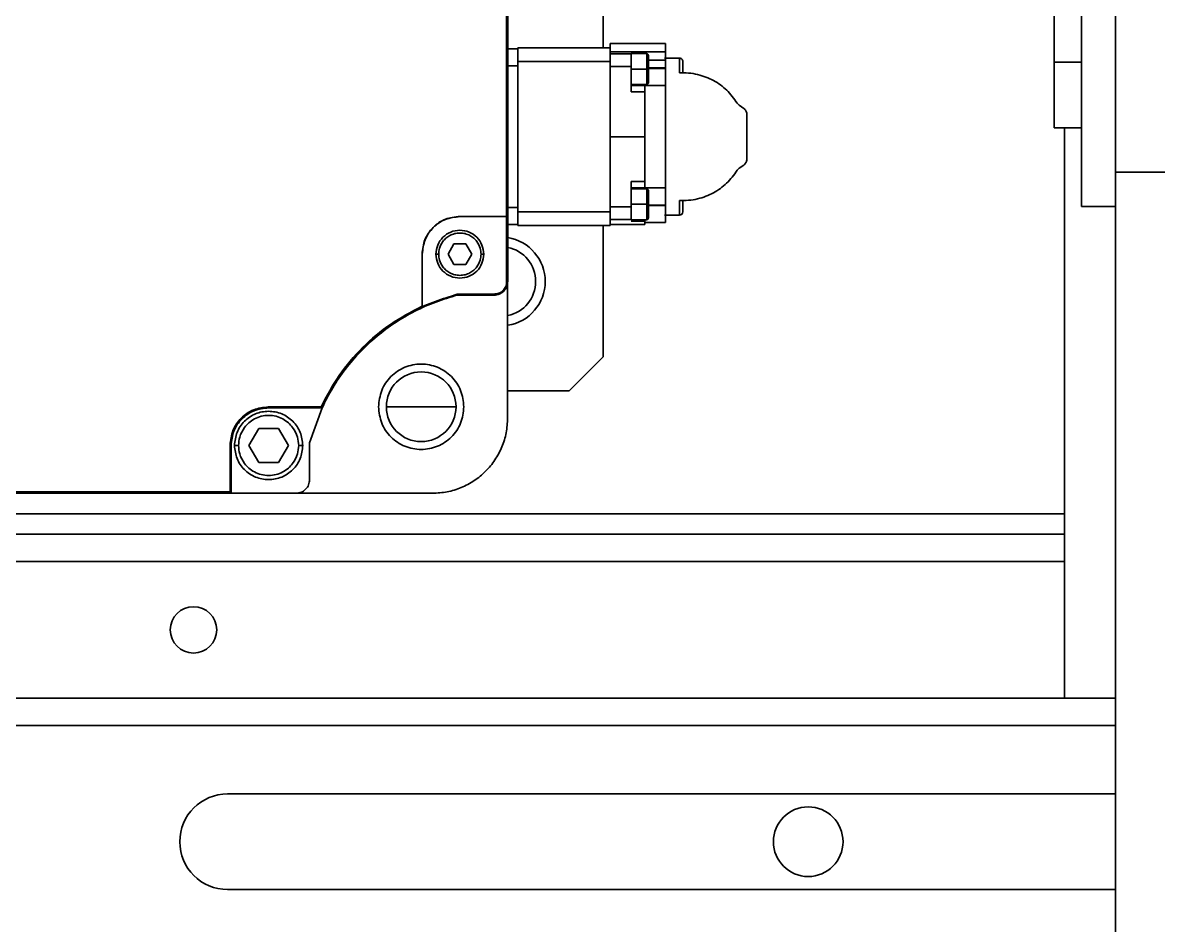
# Model space of a CAD drawing. Header units: millimetres. Extents: x -1052 to 3351, y 0 to 2015.
# Drawn here: x -352.095 to -349.635, y 1681.534 to 1683.489 of the extents above; entities that cross this region are included whole.
import ezdxf

# ---------------------------------------------------------------- set-up
doc = ezdxf.new("R2010")
doc.units = ezdxf.units.MM

msp = doc.modelspace()

# ---------------------------------------------------------------- linework, layer by layer
at = {"color": 7, "linetype": 'Continuous', "lineweight": 35}
for p, q in [((-351.0458, 1682.9283), (-351.0458, 1684.1116)), ((-351.0458, 1682.9283), (-351.0458, 1684.1116)), ((-351.0442, 1682.9282), (-351.0442, 1684.1117)), ((-351.0442, 1682.9282), (-351.0442, 1684.1117)), ((-351.0471, 1683.9705), (-351.0471, 1683.0693)), ((-351.0471, 1683.9705), (-351.0471, 1683.0693)), ((-349.8018, 1683.9489), (-349.8018, 1683.1085)), ((-349.8018, 1683.9489), (-349.8018, 1683.1085)), ((-349.7278, 1683.9489), (-349.7278, 1683.1085)), ((-349.7278, 1683.9489), (-349.7278, 1683.1085)), ((-349.861, 1683.6695), (-349.861, 1683.4035)), ((-349.861, 1683.6695), (-349.861, 1683.4035)), ((-350.8372, 1683.6042), (-350.8372, 1683.4341)), ((-350.8372, 1683.6042), (-350.8372, 1683.4341)), ((-351.0442, 1683.4319), (-351.0221, 1683.4319)), ((-351.0442, 1683.4319), (-351.0221, 1683.4319)), ((-351.0221, 1683.4341), (-351.0221, 1683.4045)), ((-351.0221, 1683.4341), (-350.8224, 1683.4341)), ((-351.0221, 1683.4341), (-351.0221, 1683.4045)), ((-351.0221, 1683.4341), (-350.8224, 1683.4341)), ((-350.8224, 1683.4437), (-350.7026, 1683.4437)), ((-350.8224, 1683.4437), (-350.8224, 1683.4341)), ((-350.8224, 1683.4437), (-350.7026, 1683.4437)), ((-350.8224, 1683.4437), (-350.8224, 1683.4341)), ((-350.8224, 1683.4341), (-350.8224, 1683.4045)), ((-350.8224, 1683.4341), (-350.8224, 1683.4045)), ((-350.7026, 1683.4437), (-350.7026, 1683.4253)), ((-350.7026, 1683.4437), (-350.7026, 1683.4253)), ((-350.8224, 1683.4045), (-351.0221, 1683.4045)), ((-351.0221, 1683.4045), (-351.0221, 1683.0791)), ((-350.8224, 1683.4045), (-351.0221, 1683.4045)), ((-351.0221, 1683.4045), (-351.0221, 1683.0791)), ((-350.8224, 1683.4253), (-350.747, 1683.4253)), ((-350.8224, 1683.4253), (-350.747, 1683.4253)), ((-350.8224, 1683.4212), (-350.7766, 1683.4212)), ((-350.8224, 1683.4212), (-350.7766, 1683.4212)), ((-350.8224, 1683.0791), (-350.8224, 1683.4045)), ((-350.8224, 1683.0791), (-350.8224, 1683.4045)), ((-350.7432, 1683.4216), (-350.7771, 1683.4216)), ((-350.7432, 1683.4216), (-350.7771, 1683.4216)), ((-350.7766, 1683.425), (-350.747, 1683.425)), ((-350.7766, 1683.425), (-350.747, 1683.425)), ((-350.7766, 1683.4212), (-350.7766, 1683.3937)), ((-350.7766, 1683.4212), (-350.7766, 1683.4212)), ((-350.7766, 1683.4212), (-350.7766, 1683.3937)), ((-350.7766, 1683.4212), (-350.7766, 1683.4212)), ((-350.747, 1683.425), (-350.747, 1683.4253)), ((-350.747, 1683.4253), (-350.7026, 1683.4253)), ((-350.747, 1683.425), (-350.747, 1683.4253)), ((-350.747, 1683.4253), (-350.7026, 1683.4253)), ((-350.747, 1683.425), (-350.747, 1683.4216)), ((-350.747, 1683.425), (-350.747, 1683.4216)), ((-350.7433, 1683.4216), (-350.7433, 1683.3883)), ((-350.7433, 1683.4216), (-350.7433, 1683.3883)), ((-350.7396, 1683.4179), (-350.7396, 1683.3587)), ((-350.7396, 1683.4179), (-350.7396, 1683.3587)), ((-350.7026, 1683.4073), (-350.7396, 1683.4073)), ((-350.7026, 1683.4073), (-350.7396, 1683.4073)), ((-350.6723, 1683.4119), (-350.7044, 1683.4119)), ((-350.6723, 1683.4119), (-350.7044, 1683.4119)), ((-350.7026, 1683.4253), (-350.7026, 1683.4073)), ((-350.7026, 1683.4253), (-350.7026, 1683.4073)), ((-350.7026, 1683.4073), (-350.7026, 1683.3907)), ((-350.7026, 1683.4073), (-350.7026, 1683.3907)), ((-350.6723, 1683.4119), (-350.6723, 1683.3799)), ((-350.6723, 1683.4119), (-350.6723, 1683.3799)), ((-350.6649, 1683.4045), (-350.6649, 1683.3801)), ((-350.6649, 1683.4045), (-350.6649, 1683.3801)), ((-351.0442, 1683.3949), (-351.0221, 1683.3949)), ((-351.0442, 1683.3949), (-351.0221, 1683.3949)), ((-350.7766, 1683.3937), (-350.8224, 1683.3937)), ((-350.7766, 1683.3937), (-350.8224, 1683.3937)), ((-350.7766, 1683.3932), (-350.7766, 1683.3937)), ((-350.7766, 1683.3932), (-350.7766, 1683.3937)), ((-350.7766, 1683.3883), (-350.7766, 1683.3932)), ((-350.7766, 1683.3883), (-350.7766, 1683.3932)), ((-350.7766, 1683.3883), (-350.7766, 1683.388)), ((-350.7766, 1683.3883), (-350.7433, 1683.3883)), ((-350.7766, 1683.3883), (-350.7766, 1683.388)), ((-350.7766, 1683.3883), (-350.7433, 1683.3883)), ((-350.7766, 1683.339), (-350.7766, 1683.388)), ((-350.7766, 1683.339), (-350.7766, 1683.388)), ((-350.7433, 1683.3883), (-350.7433, 1683.355)), ((-350.7433, 1683.3883), (-350.7433, 1683.355)), ((-350.7396, 1683.3907), (-350.7026, 1683.3907)), ((-350.7396, 1683.3907), (-350.7026, 1683.3907)), ((-350.7026, 1683.3898), (-350.7396, 1683.3898)), ((-350.7026, 1683.3898), (-350.7396, 1683.3898)), ((-350.7026, 1683.3907), (-350.7026, 1683.3898)), ((-350.7026, 1683.3907), (-350.7026, 1683.3898)), ((-350.7026, 1683.3898), (-350.7026, 1683.3528)), ((-350.7026, 1683.3898), (-350.7026, 1683.3528)), ((-349.861, 1683.2611), (-349.861, 1683.4035)), ((-349.861, 1683.4035), (-349.8018, 1683.4035)), ((-349.861, 1683.2611), (-349.861, 1683.4035)), ((-349.861, 1683.4035), (-349.8018, 1683.4035)), ((-350.7771, 1683.355), (-350.7432, 1683.355)), ((-350.7771, 1683.355), (-350.7432, 1683.355)), ((-350.747, 1683.3528), (-350.7766, 1683.3528)), ((-350.747, 1683.3528), (-350.7766, 1683.3528)), ((-350.747, 1683.339), (-350.7766, 1683.339)), ((-350.747, 1683.339), (-350.7766, 1683.339)), ((-350.7026, 1683.3528), (-350.747, 1683.3528)), ((-350.747, 1683.3528), (-350.747, 1683.339)), ((-350.7026, 1683.3528), (-350.747, 1683.3528)), ((-350.747, 1683.3528), (-350.747, 1683.339)), ((-350.747, 1683.2418), (-350.747, 1683.339)), ((-350.747, 1683.2418), (-350.747, 1683.339)), ((-350.7026, 1683.3528), (-350.7026, 1683.1309)), ((-350.7026, 1683.3528), (-350.7026, 1683.1309)), ((-350.5432, 1683.3103), (-350.5329, 1683.3032)), ((-350.5432, 1683.3103), (-350.5329, 1683.3032)), ((-350.5266, 1683.291), (-350.5266, 1683.1926)), ((-350.5266, 1683.291), (-350.5266, 1683.1926)), ((-349.861, 1683.2611), (-349.8018, 1683.2611)), ((-349.861, 1683.2611), (-349.8018, 1683.2611)), ((-349.8388, 1682.026), (-349.8388, 1683.2611)), ((-349.8388, 1682.026), (-349.8388, 1683.2611)), ((-350.8224, 1683.2418), (-350.747, 1683.2418)), ((-350.8224, 1683.2418), (-350.747, 1683.2418)), ((-350.747, 1683.1446), (-350.747, 1683.2418)), ((-350.747, 1683.1446), (-350.747, 1683.2418)), ((-350.5329, 1683.1805), (-350.5432, 1683.1734)), ((-350.5329, 1683.1805), (-350.5432, 1683.1734)), ((-349.7278, 1683.1649), (-349.0474, 1683.1649)), ((-349.7278, 1683.1649), (-349.0474, 1683.1649)), ((-350.7766, 1683.1446), (-350.747, 1683.1446)), ((-350.7766, 1683.1446), (-350.7766, 1683.0956)), ((-350.7766, 1683.1446), (-350.747, 1683.1446)), ((-350.7766, 1683.1446), (-350.7766, 1683.0956)), ((-350.747, 1683.1446), (-350.747, 1683.1309)), ((-350.747, 1683.1446), (-350.747, 1683.1309)), ((-350.7432, 1683.1287), (-350.7767, 1683.1287)), ((-350.7432, 1683.1287), (-350.7767, 1683.1287)), ((-350.7766, 1683.1309), (-350.747, 1683.1309)), ((-350.7766, 1683.1309), (-350.747, 1683.1309)), ((-350.747, 1683.1309), (-350.7026, 1683.1309)), ((-350.747, 1683.1309), (-350.7026, 1683.1309)), ((-350.7433, 1683.1287), (-350.7433, 1683.0954)), ((-350.7433, 1683.1287), (-350.7433, 1683.0954)), ((-350.7396, 1683.125), (-350.7396, 1683.0954)), ((-350.7396, 1683.125), (-350.7396, 1683.0954)), ((-350.7026, 1683.1309), (-350.7026, 1683.0939)), ((-350.7026, 1683.1309), (-350.7026, 1683.0939)), ((-351.0221, 1683.0887), (-351.0442, 1683.0887)), ((-351.0221, 1683.0887), (-351.0442, 1683.0887)), ((-350.8224, 1683.0899), (-350.7766, 1683.0899)), ((-350.8224, 1683.0899), (-350.7766, 1683.0899)), ((-350.7766, 1683.0954), (-350.7766, 1683.0956)), ((-350.7766, 1683.0954), (-350.7766, 1683.0956)), ((-350.7433, 1683.0954), (-350.7766, 1683.0954)), ((-350.7766, 1683.0954), (-350.7766, 1683.0905)), ((-350.7433, 1683.0954), (-350.7766, 1683.0954)), ((-350.7766, 1683.0954), (-350.7766, 1683.0905)), ((-350.7766, 1683.0899), (-350.7766, 1683.0905)), ((-350.7766, 1683.0899), (-350.7766, 1683.0905)), ((-350.7766, 1683.0899), (-350.7766, 1683.0625)), ((-350.7766, 1683.0899), (-350.7766, 1683.0625)), ((-350.7433, 1683.0954), (-350.7433, 1683.0621)), ((-350.7433, 1683.0954), (-350.7433, 1683.0621)), ((-350.7396, 1683.0954), (-350.7396, 1683.0658)), ((-350.7396, 1683.0954), (-350.7396, 1683.0658)), ((-350.7396, 1683.0939), (-350.7026, 1683.0939)), ((-350.7396, 1683.0939), (-350.7026, 1683.0939)), ((-350.7026, 1683.093), (-350.7396, 1683.093)), ((-350.7026, 1683.093), (-350.7396, 1683.093)), ((-350.7026, 1683.0939), (-350.7026, 1683.093)), ((-350.7026, 1683.0939), (-350.7026, 1683.093)), ((-350.7026, 1683.093), (-350.7026, 1683.0562)), ((-350.7026, 1683.093), (-350.7026, 1683.0562)), ((-350.6723, 1683.1037), (-350.6723, 1683.0717)), ((-350.6723, 1683.1037), (-350.6723, 1683.0717)), ((-350.6649, 1683.1035), (-350.6649, 1683.0791)), ((-350.6649, 1683.1035), (-350.6649, 1683.0791)), ((-349.8018, 1683.1085), (-349.8018, 1683.091)), ((-349.8018, 1683.1085), (-349.8018, 1683.091)), ((-349.8018, 1683.091), (-349.7278, 1683.091)), ((-349.8018, 1683.091), (-349.7278, 1683.091)), ((-349.7278, 1683.1085), (-349.7278, 1683.091)), ((-349.7278, 1683.1085), (-349.7278, 1683.091)), ((-349.7278, 1683.091), (-349.7278, 1679.5557)), ((-349.7278, 1683.091), (-349.7278, 1679.5557)), ((-351.1478, 1683.0693), (-351.0471, 1683.0693)), ((-351.1478, 1683.0693), (-351.1478, 1683.0688)), ((-351.1478, 1683.0693), (-351.0471, 1683.0693)), ((-351.1478, 1683.0693), (-351.1478, 1683.0688)), ((-351.0465, 1683.0688), (-351.1478, 1683.0688)), ((-351.0465, 1683.0688), (-351.1478, 1683.0688)), ((-351.0471, 1683.0693), (-351.0465, 1683.0688)), ((-351.0471, 1683.0693), (-351.0465, 1683.0688)), ((-351.0465, 1682.9283), (-351.0465, 1683.0688)), ((-351.0465, 1682.9283), (-351.0465, 1683.0688)), ((-351.0221, 1683.0791), (-350.8224, 1683.0791)), ((-351.0221, 1683.0791), (-351.0221, 1683.0495)), ((-351.0221, 1683.0791), (-350.8224, 1683.0791)), ((-351.0221, 1683.0791), (-351.0221, 1683.0495)), ((-350.8224, 1683.0791), (-350.8224, 1683.0495)), ((-350.8224, 1683.0791), (-350.8224, 1683.0495)), ((-350.8224, 1683.0625), (-350.7766, 1683.0625)), ((-350.8224, 1683.0625), (-350.7766, 1683.0625)), ((-350.7771, 1683.0621), (-350.7432, 1683.0621)), ((-350.7771, 1683.0621), (-350.7432, 1683.0621)), ((-350.7766, 1683.0625), (-350.7766, 1683.0625)), ((-350.7766, 1683.0625), (-350.7766, 1683.0625)), ((-350.747, 1683.0633), (-350.747, 1683.0586)), ((-350.747, 1683.0633), (-350.747, 1683.0586)), ((-350.7044, 1683.0717), (-350.6723, 1683.0717)), ((-350.7044, 1683.0717), (-350.6723, 1683.0717)), ((-351.0442, 1683.0518), (-351.0221, 1683.0518)), ((-351.0442, 1683.0518), (-351.0221, 1683.0518)), ((-350.8224, 1683.0495), (-351.0221, 1683.0495)), ((-350.8224, 1683.0495), (-351.0221, 1683.0495)), ((-350.8372, 1683.0495), (-350.8372, 1682.7655)), ((-350.8372, 1683.0495), (-350.8372, 1682.7655)), ((-350.8224, 1683.0518), (-350.747, 1683.0518)), ((-350.8224, 1683.0518), (-350.747, 1683.0518)), ((-350.747, 1683.0586), (-350.7766, 1683.0586)), ((-350.747, 1683.0586), (-350.7766, 1683.0586)), ((-350.7471, 1683.0562), (-350.7025, 1683.0562)), ((-350.7471, 1683.0562), (-350.7025, 1683.0562)), ((-350.747, 1683.0518), (-350.747, 1683.0586)), ((-350.747, 1683.0518), (-350.747, 1683.0586)), ((-351.2298, 1682.8745), (-351.2298, 1682.9874)), ((-351.2292, 1682.9874), (-351.2298, 1682.9874)), ((-351.2298, 1682.8745), (-351.2298, 1682.9874)), ((-351.2292, 1682.9874), (-351.2298, 1682.9874)), ((-351.2292, 1682.9874), (-351.2292, 1682.8741)), ((-351.2292, 1682.9874), (-351.2292, 1682.8741)), ((-351.1735, 1682.9874), (-351.1607, 1683.0096)), ((-351.1735, 1682.9874), (-351.1607, 1683.0096)), ((-351.1607, 1682.9652), (-351.1735, 1682.9874)), ((-351.1607, 1682.9652), (-351.1735, 1682.9874)), ((-351.1607, 1683.0096), (-351.135, 1683.0096)), ((-351.1607, 1683.0096), (-351.135, 1683.0096)), ((-351.135, 1683.0096), (-351.1222, 1682.9874)), ((-351.135, 1683.0096), (-351.1222, 1682.9874)), ((-351.1222, 1682.9874), (-351.135, 1682.9652)), ((-351.1222, 1682.9874), (-351.135, 1682.9652)), ((-351.135, 1682.9652), (-351.1607, 1682.9652)), ((-351.135, 1682.9652), (-351.1607, 1682.9652)), ((-351.0465, 1682.9283), (-351.0458, 1682.9283)), ((-351.0465, 1682.9283), (-351.0458, 1682.9283)), ((-351.0444, 1682.9283), (-351.0444, 1682.6325)), ((-351.0444, 1682.9283), (-351.0444, 1682.6325)), ((-351.2292, 1682.8741), (-351.1536, 1682.9009)), ((-351.2292, 1682.8741), (-351.1536, 1682.9009)), ((-351.1536, 1682.9009), (-351.1535, 1682.9002)), ((-351.1536, 1682.9009), (-351.0739, 1682.9009)), ((-351.1536, 1682.9009), (-351.1535, 1682.9002)), ((-351.1536, 1682.9009), (-351.0739, 1682.9009)), ((-351.1535, 1682.9002), (-351.1535, 1682.9001)), ((-351.1535, 1682.9002), (-351.1535, 1682.9001)), ((-351.1535, 1682.9001), (-351.0739, 1682.9001)), ((-351.1535, 1682.9001), (-351.0739, 1682.9001)), ((-351.1532, 1682.8986), (-351.0738, 1682.8986)), ((-351.1532, 1682.8986), (-351.0738, 1682.8986)), ((-351.0739, 1682.9009), (-351.0739, 1682.9001)), ((-351.0739, 1682.9009), (-351.0739, 1682.9001)), ((-351.2298, 1682.8745), (-351.2292, 1682.8741)), ((-351.2298, 1682.8745), (-351.2292, 1682.8741)), ((-350.9112, 1682.6916), (-350.8372, 1682.7655)), ((-350.9112, 1682.6916), (-350.8372, 1682.7655)), ((-350.9112, 1682.6916), (-351.0443, 1682.6916)), ((-350.9112, 1682.6916), (-351.0443, 1682.6916)), ((-351.5628, 1682.6566), (-351.4484, 1682.6566)), ((-351.5628, 1682.6566), (-351.5628, 1682.6553)), ((-351.5628, 1682.6566), (-351.4484, 1682.6566)), ((-351.5628, 1682.6566), (-351.5628, 1682.6553)), ((-351.4476, 1682.6553), (-351.5628, 1682.6553)), ((-351.4476, 1682.6553), (-351.5628, 1682.6553)), ((-351.562, 1682.6546), (-351.4462, 1682.6546)), ((-351.562, 1682.6546), (-351.4462, 1682.6546)), ((-351.4732, 1682.5786), (-351.4462, 1682.6546)), ((-351.4732, 1682.5786), (-351.4462, 1682.6546)), ((-351.4476, 1682.6553), (-351.4484, 1682.6566)), ((-351.4476, 1682.6553), (-351.4484, 1682.6566)), ((-351.2316, 1682.657), (-351.3071, 1682.657)), ((-351.2316, 1682.657), (-351.3071, 1682.657)), ((-351.2316, 1682.657), (-351.1562, 1682.657)), ((-351.2316, 1682.657), (-351.1562, 1682.657)), ((-351.5834, 1682.6102), (-351.6047, 1682.5732)), ((-351.5834, 1682.6102), (-351.6047, 1682.5732)), ((-351.5407, 1682.6102), (-351.5834, 1682.6102)), ((-351.5407, 1682.6102), (-351.5834, 1682.6102)), ((-351.5193, 1682.5732), (-351.5407, 1682.6102)), ((-351.5193, 1682.5732), (-351.5407, 1682.6102)), ((-351.6454, 1682.4725), (-351.6454, 1682.574)), ((-351.6441, 1682.574), (-351.6454, 1682.574)), ((-351.6454, 1682.4725), (-351.6454, 1682.574)), ((-351.6441, 1682.574), (-351.6454, 1682.574)), ((-351.6441, 1682.574), (-351.6441, 1682.4712)), ((-351.6441, 1682.574), (-351.6441, 1682.4712)), ((-351.6434, 1682.4696), (-351.6434, 1682.5732)), ((-351.6434, 1682.4696), (-351.6434, 1682.5732)), ((-351.5834, 1682.5363), (-351.6047, 1682.5732)), ((-351.5834, 1682.5363), (-351.6047, 1682.5732)), ((-351.5407, 1682.5363), (-351.5193, 1682.5732)), ((-351.5407, 1682.5363), (-351.5193, 1682.5732)), ((-351.4732, 1682.4992), (-351.4732, 1682.5786)), ((-351.4732, 1682.4992), (-351.4732, 1682.5786)), ((-351.5834, 1682.5363), (-351.5407, 1682.5363)), ((-351.5834, 1682.5363), (-351.5407, 1682.5363)), ((-351.6441, 1682.4712), (-352.5449, 1682.4712)), ((-351.6441, 1682.4712), (-352.5449, 1682.4712)), ((-352.5436, 1682.4725), (-351.6454, 1682.4725)), ((-352.5436, 1682.4725), (-351.6454, 1682.4725)), ((-351.6454, 1682.4725), (-351.6441, 1682.4712)), ((-351.6454, 1682.4725), (-351.6441, 1682.4712)), ((-351.2071, 1682.4698), (-351.5029, 1682.4698)), ((-351.2071, 1682.4698), (-351.5029, 1682.4698)), ((-352.5457, 1682.4696), (-351.6434, 1682.4696)), ((-352.5457, 1682.4696), (-351.6434, 1682.4696)), ((-351.5028, 1682.4696), (-351.6434, 1682.4696)), ((-351.5028, 1682.4696), (-351.6434, 1682.4696)), ((-354.3503, 1682.4253), (-349.8388, 1682.4253)), ((-354.3503, 1682.4253), (-349.8388, 1682.4253)), ((-354.3503, 1682.381), (-349.8388, 1682.381)), ((-354.3503, 1682.381), (-349.8388, 1682.381)), ((-354.3503, 1682.3218), (-349.8388, 1682.3218)), ((-354.3503, 1682.3218), (-349.8388, 1682.3218)), ((-349.8388, 1682.026), (-349.8388, 1682.3218)), ((-349.8388, 1682.026), (-349.8388, 1682.3218)), ((-354.3503, 1682.026), (-349.8388, 1682.026)), ((-354.3503, 1682.026), (-349.8388, 1682.026)), ((-349.7278, 1682.026), (-349.8388, 1682.026)), ((-349.7278, 1682.026), (-349.8388, 1682.026)), ((-349.7278, 1681.9668), (-354.4612, 1681.9668)), ((-349.7278, 1681.9668), (-354.4612, 1681.9668)), ((-349.7278, 1681.8189), (-351.6508, 1681.8189)), ((-349.7278, 1681.8189), (-351.6508, 1681.8189)), ((-351.6508, 1681.6118), (-349.7278, 1681.6118)), ((-351.6508, 1681.6118), (-349.7278, 1681.6118))]:
    msp.add_line(p, q, dxfattribs=at)
for centre, radius in [((-351.7247, 1682.1739), 0.0503), ((-351.7247, 1682.1739), 0.0503), ((-350.3935, 1681.7153), 0.0754), ((-350.3935, 1681.7153), 0.0754)]:
    msp.add_circle(centre, radius, dxfattribs=at)
for centre, radius, start, end in [((-350.7433, 1683.125), 0.0037, 0, 90.0169), ((-350.7433, 1683.125), 0.0037, 0, 90.0169), ((-350.7433, 1683.0658), 0.0037, 270.0169, 0), ((-350.7433, 1683.0658), 0.0037, 270.0169, 0), ((-350.6723, 1683.0791), 0.0074, 270.0176, 0), ((-350.6723, 1683.0791), 0.0074, 270.0176, 0), ((-351.0591, 1682.9283), 0.0961, 0, 80.8984), ((-351.0591, 1682.9283), 0.0961, 0, 80.8984), ((-351.0591, 1682.9283), 0.0754, 281.5408, 78.47), ((-351.0591, 1682.9283), 0.0754, 281.5408, 78.47), ((-351.0591, 1682.9283), 0.0961, 279.0397, 0), ((-351.0591, 1682.9283), 0.0961, 279.0397, 0), ((-351.2316, 1682.657), 0.0754, 0, 180), ((-351.2316, 1682.657), 0.0754, 0, 180), ((-351.2316, 1682.657), 0.0754, 180, 0), ((-351.2316, 1682.657), 0.0754, 180, 0), ((-351.6508, 1681.7153), 0.1035, 90, 270), ((-351.6508, 1681.7153), 0.1035, 90, 270)]:
    msp.add_arc(centre, radius, start, end, dxfattribs=at)
for points, knots in [([(-350.7396, 1683.4179), (-350.7396, 1683.4183), (-350.7397, 1683.419), (-350.7402, 1683.4199), (-350.7407, 1683.4205), (-350.7412, 1683.421), (-350.7421, 1683.4214), (-350.7428, 1683.4215), (-350.7433, 1683.4216)], [0, 0, 0, 0, 0.0938468, 0.1443706, 0.1959405, 0.2475525, 0.2980492, 0.3918961, 0.3918961, 0.3918961, 0.3918961]), ([(-350.7396, 1683.4179), (-350.7396, 1683.4183), (-350.7397, 1683.419), (-350.7402, 1683.4199), (-350.7407, 1683.4205), (-350.7412, 1683.421), (-350.7421, 1683.4214), (-350.7428, 1683.4215), (-350.7433, 1683.4216)], [0, 0, 0, 0, 0.0938468, 0.1443706, 0.1959405, 0.2475525, 0.2980492, 0.3918961, 0.3918961, 0.3918961, 0.3918961]), ([(-350.6723, 1683.4119), (-350.6714, 1683.4118), (-350.6699, 1683.4117), (-350.6682, 1683.4108), (-350.667, 1683.4098), (-350.6661, 1683.4086), (-350.6651, 1683.4069), (-350.665, 1683.4055), (-350.6649, 1683.4045)], [0, 0, 0, 0, 0.1876934, 0.2887269, 0.3918855, 0.4950861, 0.5961059, 0.7837846, 0.7837846, 0.7837846, 0.7837846]), ([(-350.6723, 1683.4119), (-350.6714, 1683.4118), (-350.6699, 1683.4117), (-350.6682, 1683.4108), (-350.667, 1683.4098), (-350.6661, 1683.4086), (-350.6651, 1683.4069), (-350.665, 1683.4055), (-350.6649, 1683.4045)], [0, 0, 0, 0, 0.1876934, 0.2887269, 0.3918855, 0.4950861, 0.5961059, 0.7837846, 0.7837846, 0.7837846, 0.7837846]), ([(-350.5473, 1683.3147), (-350.5545, 1683.3244), (-350.5688, 1683.344), (-350.5979, 1683.3644), (-350.6265, 1683.3757), (-350.6523, 1683.3802), (-350.6657, 1683.38), (-350.6723, 1683.3799)], [0, 0, 0, 0, 2.489266, 4.985711, 7.478731, 8.764232, 9.993565, 9.993565, 9.993565, 9.993565]), ([(-350.5473, 1683.3147), (-350.5545, 1683.3244), (-350.5688, 1683.344), (-350.5979, 1683.3644), (-350.6265, 1683.3757), (-350.6523, 1683.3802), (-350.6657, 1683.38), (-350.6723, 1683.3799)], [0, 0, 0, 0, 2.489266, 4.985711, 7.478731, 8.764232, 9.993565, 9.993565, 9.993565, 9.993565]), ([(-350.7433, 1683.355), (-350.7428, 1683.355), (-350.7421, 1683.3551), (-350.7412, 1683.3556), (-350.7407, 1683.3561), (-350.7402, 1683.3567), (-350.7397, 1683.3575), (-350.7396, 1683.3582), (-350.7396, 1683.3587)], [0, 0, 0, 0, 0.093847, 0.1443506, 0.1959532, 0.2475348, 0.2980586, 0.3919056, 0.3919056, 0.3919056, 0.3919056]), ([(-350.7433, 1683.355), (-350.7428, 1683.355), (-350.7421, 1683.3551), (-350.7412, 1683.3556), (-350.7407, 1683.3561), (-350.7402, 1683.3567), (-350.7397, 1683.3575), (-350.7396, 1683.3582), (-350.7396, 1683.3587)], [0, 0, 0, 0, 0.093847, 0.1443506, 0.1959532, 0.2475348, 0.2980586, 0.3919056, 0.3919056, 0.3919056, 0.3919056]), ([(-350.5432, 1683.3103), (-350.544, 1683.3109), (-350.5456, 1683.3122), (-350.5467, 1683.3138), (-350.5473, 1683.3147)], [0, 0, 0, 0, 0.2025107, 0.4090556, 0.4090556, 0.4090556, 0.4090556]), ([(-350.5432, 1683.3103), (-350.544, 1683.3109), (-350.5456, 1683.3122), (-350.5467, 1683.3138), (-350.5473, 1683.3147)], [0, 0, 0, 0, 0.2025107, 0.4090556, 0.4090556, 0.4090556, 0.4090556]), ([(-350.5329, 1683.3032), (-350.5321, 1683.3025), (-350.5302, 1683.301), (-350.5282, 1683.298), (-350.5268, 1683.2946), (-350.5267, 1683.2922), (-350.5266, 1683.291)], [0, 0, 0, 0, 0.2189424, 0.4810991, 0.7214362, 0.9630502, 0.9630502, 0.9630502, 0.9630502]), ([(-350.5329, 1683.3032), (-350.5321, 1683.3025), (-350.5302, 1683.301), (-350.5282, 1683.298), (-350.5268, 1683.2946), (-350.5267, 1683.2922), (-350.5266, 1683.291)], [0, 0, 0, 0, 0.2189424, 0.4810991, 0.7214362, 0.9630502, 0.9630502, 0.9630502, 0.9630502]), ([(-350.5266, 1683.1926), (-350.5267, 1683.1914), (-350.5268, 1683.1895), (-350.5276, 1683.1873), (-350.5286, 1683.185), (-350.5302, 1683.1827), (-350.5321, 1683.1812), (-350.5329, 1683.1805)], [0, 0, 0, 0, 0.24016, 0.3940701, 0.4814561, 0.7459681, 0.9631383, 0.9631383, 0.9631383, 0.9631383]), ([(-350.5266, 1683.1926), (-350.5267, 1683.1914), (-350.5268, 1683.1895), (-350.5276, 1683.1873), (-350.5286, 1683.185), (-350.5302, 1683.1827), (-350.5321, 1683.1812), (-350.5329, 1683.1805)], [0, 0, 0, 0, 0.24016, 0.3940701, 0.4814561, 0.7459681, 0.9631383, 0.9631383, 0.9631383, 0.9631383]), ([(-350.6723, 1683.1037), (-350.6658, 1683.1037), (-350.6524, 1683.1035), (-350.6266, 1683.1079), (-350.598, 1683.1192), (-350.5689, 1683.1396), (-350.5545, 1683.1592), (-350.5473, 1683.169)], [0, 0, 0, 0, 1.225128, 2.505814, 5.001725, 7.491076, 9.993513, 9.993513, 9.993513, 9.993513]), ([(-350.6723, 1683.1037), (-350.6658, 1683.1037), (-350.6524, 1683.1035), (-350.6266, 1683.1079), (-350.598, 1683.1192), (-350.5689, 1683.1396), (-350.5545, 1683.1592), (-350.5473, 1683.169)], [0, 0, 0, 0, 1.225128, 2.505814, 5.001725, 7.491076, 9.993513, 9.993513, 9.993513, 9.993513]), ([(-350.5473, 1683.169), (-350.5467, 1683.1698), (-350.5456, 1683.1715), (-350.544, 1683.1728), (-350.5432, 1683.1734)], [0, 0, 0, 0, 0.2065337, 0.4090436, 0.4090436, 0.4090436, 0.4090436]), ([(-350.5473, 1683.169), (-350.5467, 1683.1698), (-350.5456, 1683.1715), (-350.544, 1683.1728), (-350.5432, 1683.1734)], [0, 0, 0, 0, 0.2065337, 0.4090436, 0.4090436, 0.4090436, 0.4090436]), ([(-350.7396, 1683.0954), (-350.7396, 1683.0954), (-350.7397, 1683.0954), (-350.7402, 1683.0954), (-350.7407, 1683.0954), (-350.7412, 1683.0954), (-350.7421, 1683.0954), (-350.7428, 1683.0954), (-350.7433, 1683.0954)], [0, 0, 0, 0, 0.0598633, 0.0921169, 0.1249977, 0.1579441, 0.1901376, 0.2500117, 0.2500117, 0.2500117, 0.2500117]), ([(-350.7396, 1683.0954), (-350.7396, 1683.0954), (-350.7397, 1683.0954), (-350.7402, 1683.0954), (-350.7407, 1683.0954), (-350.7412, 1683.0954), (-350.7421, 1683.0954), (-350.7428, 1683.0954), (-350.7433, 1683.0954)], [0, 0, 0, 0, 0.0598633, 0.0921169, 0.1249977, 0.1579441, 0.1901376, 0.2500117, 0.2500117, 0.2500117, 0.2500117]), ([(-351.2298, 1682.9874), (-351.2285, 1682.9982), (-351.2261, 1683.0196), (-351.2071, 1683.0467), (-351.18, 1683.0656), (-351.1586, 1683.0681), (-351.1478, 1683.0693)], [0, 0, 0, 0, 2.168999, 4.338015, 6.507011, 8.67601, 8.67601, 8.67601, 8.67601]), ([(-351.2298, 1682.9874), (-351.2285, 1682.9982), (-351.2261, 1683.0196), (-351.2071, 1683.0467), (-351.18, 1683.0656), (-351.1586, 1683.0681), (-351.1478, 1683.0693)], [0, 0, 0, 0, 2.168999, 4.338015, 6.507011, 8.67601, 8.67601, 8.67601, 8.67601]), ([(-351.1478, 1683.0688), (-351.1585, 1683.0676), (-351.1798, 1683.0651), (-351.2067, 1683.0463), (-351.2255, 1683.0194), (-351.228, 1682.9981), (-351.2292, 1682.9874)], [0, 0, 0, 0, 2.153963, 4.307926, 6.461881, 8.615843, 8.615843, 8.615843, 8.615843]), ([(-351.1478, 1683.0688), (-351.1585, 1683.0676), (-351.1798, 1683.0651), (-351.2067, 1683.0463), (-351.2255, 1683.0194), (-351.228, 1682.9981), (-351.2292, 1682.9874)], [0, 0, 0, 0, 2.153963, 4.307926, 6.461881, 8.615843, 8.615843, 8.615843, 8.615843]), ([(-351.0961, 1682.9874), (-351.0969, 1682.9942), (-351.0984, 1683.0077), (-351.1104, 1683.025), (-351.1275, 1683.0365), (-351.1478, 1683.0405), (-351.1682, 1683.0365), (-351.1853, 1683.025), (-351.1973, 1683.0077), (-351.1988, 1682.9942), (-351.1996, 1682.9874)], [0, 0, 0, 0, 1.371457, 2.742916, 4.114362, 5.485831, 6.85727, 8.228741, 9.6002, 10.971651, 10.971651, 10.971651, 10.971651]), ([(-351.0961, 1682.9874), (-351.0969, 1682.9942), (-351.0984, 1683.0077), (-351.1104, 1683.025), (-351.1275, 1683.0365), (-351.1478, 1683.0405), (-351.1682, 1683.0365), (-351.1853, 1683.025), (-351.1973, 1683.0077), (-351.1988, 1682.9942), (-351.1996, 1682.9874)], [0, 0, 0, 0, 1.371457, 2.742916, 4.114362, 5.485831, 6.85727, 8.228741, 9.6002, 10.971651, 10.971651, 10.971651, 10.971651]), ([(-351.1937, 1682.9874), (-351.1933, 1682.9918), (-351.1925, 1683.0016), (-351.1863, 1683.0135), (-351.178, 1683.0224), (-351.1694, 1683.0284), (-351.1591, 1683.0323), (-351.1478, 1683.0337), (-351.1366, 1683.0323), (-351.1263, 1683.0284), (-351.1176, 1683.0224), (-351.1094, 1683.0135), (-351.1032, 1683.0016), (-351.1023, 1682.9918), (-351.102, 1682.9874)], [0, 0, 0, 0, 0.878775, 1.990336, 2.640824, 3.346385, 4.09412, 4.86483, 5.63557, 6.383277, 7.088838, 7.739327, 8.850888, 9.729662, 9.729662, 9.729662, 9.729662]), ([(-351.1937, 1682.9874), (-351.1933, 1682.9918), (-351.1925, 1683.0016), (-351.1863, 1683.0135), (-351.178, 1683.0224), (-351.1694, 1683.0284), (-351.1591, 1683.0323), (-351.1478, 1683.0337), (-351.1366, 1683.0323), (-351.1263, 1683.0284), (-351.1176, 1683.0224), (-351.1094, 1683.0135), (-351.1032, 1683.0016), (-351.1023, 1682.9918), (-351.102, 1682.9874)], [0, 0, 0, 0, 0.878775, 1.990336, 2.640824, 3.346385, 4.09412, 4.86483, 5.63557, 6.383277, 7.088838, 7.739327, 8.850888, 9.729662, 9.729662, 9.729662, 9.729662]), ([(-351.1937, 1682.9874), (-351.1944, 1682.9874), (-351.1956, 1682.9874), (-351.197, 1682.9874), (-351.1979, 1682.9874), (-351.1987, 1682.9874), (-351.1994, 1682.9874), (-351.1995, 1682.9874), (-351.1996, 1682.9874)], [0, 0, 0, 0, 0.0957714, 0.1473152, 0.1999729, 0.2526602, 0.3042127, 0.399977, 0.399977, 0.399977, 0.399977]), ([(-351.1996, 1682.9874), (-351.1988, 1682.9806), (-351.1973, 1682.9671), (-351.1853, 1682.9499), (-351.1682, 1682.9383), (-351.1478, 1682.9343), (-351.1275, 1682.9383), (-351.1104, 1682.9499), (-351.0984, 1682.9671), (-351.0969, 1682.9806), (-351.0961, 1682.9874)], [0, 0, 0, 0, 1.371451, 2.74291, 4.114381, 5.48582, 6.857289, 8.228735, 9.600194, 10.971651, 10.971651, 10.971651, 10.971651]), ([(-351.1937, 1682.9874), (-351.1944, 1682.9874), (-351.1956, 1682.9874), (-351.197, 1682.9874), (-351.1979, 1682.9874), (-351.1987, 1682.9874), (-351.1994, 1682.9874), (-351.1995, 1682.9874), (-351.1996, 1682.9874)], [0, 0, 0, 0, 0.0957714, 0.1473152, 0.1999729, 0.2526602, 0.3042127, 0.399977, 0.399977, 0.399977, 0.399977]), ([(-351.1996, 1682.9874), (-351.1988, 1682.9806), (-351.1973, 1682.9671), (-351.1853, 1682.9499), (-351.1682, 1682.9383), (-351.1478, 1682.9343), (-351.1275, 1682.9383), (-351.1104, 1682.9499), (-351.0984, 1682.9671), (-351.0969, 1682.9806), (-351.0961, 1682.9874)], [0, 0, 0, 0, 1.371451, 2.74291, 4.114381, 5.48582, 6.857289, 8.228735, 9.600194, 10.971651, 10.971651, 10.971651, 10.971651]), ([(-351.1937, 1682.9874), (-351.1933, 1682.9831), (-351.1925, 1682.9733), (-351.1863, 1682.9614), (-351.178, 1682.9524), (-351.1694, 1682.9465), (-351.1591, 1682.9425), (-351.1478, 1682.9411), (-351.1366, 1682.9425), (-351.1263, 1682.9465), (-351.1176, 1682.9524), (-351.1094, 1682.9614), (-351.1032, 1682.9733), (-351.1023, 1682.9831), (-351.102, 1682.9874)], [0, 0, 0, 0, 0.87876, 1.990321, 2.640809, 3.34637, 4.094105, 4.864816, 5.635555, 6.383262, 7.088823, 7.739312, 8.850873, 9.729633, 9.729633, 9.729633, 9.729633]), ([(-351.1937, 1682.9874), (-351.1933, 1682.9831), (-351.1925, 1682.9733), (-351.1863, 1682.9614), (-351.178, 1682.9524), (-351.1694, 1682.9465), (-351.1591, 1682.9425), (-351.1478, 1682.9411), (-351.1366, 1682.9425), (-351.1263, 1682.9465), (-351.1176, 1682.9524), (-351.1094, 1682.9614), (-351.1032, 1682.9733), (-351.1023, 1682.9831), (-351.102, 1682.9874)], [0, 0, 0, 0, 0.87876, 1.990321, 2.640809, 3.34637, 4.094105, 4.864816, 5.635555, 6.383262, 7.088823, 7.739312, 8.850873, 9.729633, 9.729633, 9.729633, 9.729633]), ([(-351.0961, 1682.9874), (-351.0962, 1682.9874), (-351.0963, 1682.9874), (-351.097, 1682.9874), (-351.0978, 1682.9874), (-351.0987, 1682.9874), (-351.1001, 1682.9874), (-351.1012, 1682.9874), (-351.102, 1682.9874)], [0, 0, 0, 0, 0.0957734, 0.147329, 0.2000074, 0.252683, 0.3042298, 0.4000068, 0.4000068, 0.4000068, 0.4000068]), ([(-351.0961, 1682.9874), (-351.0962, 1682.9874), (-351.0963, 1682.9874), (-351.097, 1682.9874), (-351.0978, 1682.9874), (-351.0987, 1682.9874), (-351.1001, 1682.9874), (-351.1012, 1682.9874), (-351.102, 1682.9874)], [0, 0, 0, 0, 0.0957734, 0.147329, 0.2000074, 0.252683, 0.3042298, 0.4000068, 0.4000068, 0.4000068, 0.4000068]), ([(-351.0739, 1682.9009), (-351.0703, 1682.9013), (-351.0631, 1682.9021), (-351.0541, 1682.9084), (-351.0477, 1682.9175), (-351.0469, 1682.9247), (-351.0465, 1682.9283)], [0, 0, 0, 0, 0.724961, 1.449915, 2.174877, 2.899838, 2.899838, 2.899838, 2.899838]), ([(-351.0739, 1682.9001), (-351.0702, 1682.9006), (-351.0628, 1682.9014), (-351.0535, 1682.9079), (-351.047, 1682.9172), (-351.0462, 1682.9246), (-351.0458, 1682.9283)], [0, 0, 0, 0, 0.744115, 1.488208, 2.232302, 2.976402, 2.976402, 2.976402, 2.976402]), ([(-351.0739, 1682.9009), (-351.0703, 1682.9013), (-351.0631, 1682.9021), (-351.0541, 1682.9084), (-351.0477, 1682.9175), (-351.0469, 1682.9247), (-351.0465, 1682.9283)], [0, 0, 0, 0, 0.724961, 1.449915, 2.174877, 2.899838, 2.899838, 2.899838, 2.899838]), ([(-351.0739, 1682.9001), (-351.0702, 1682.9006), (-351.0628, 1682.9014), (-351.0535, 1682.9079), (-351.047, 1682.9172), (-351.0462, 1682.9246), (-351.0458, 1682.9283)], [0, 0, 0, 0, 0.744115, 1.488208, 2.232302, 2.976402, 2.976402, 2.976402, 2.976402]), ([(-351.0442, 1682.9282), (-351.0447, 1682.9243), (-351.0456, 1682.9165), (-351.0524, 1682.9068), (-351.0622, 1682.8999), (-351.0699, 1682.899), (-351.0738, 1682.8986)], [0, 0, 0, 0, 0.783258, 1.566523, 2.349768, 3.133044, 3.133044, 3.133044, 3.133044]), ([(-351.0442, 1682.9282), (-351.0447, 1682.9243), (-351.0456, 1682.9165), (-351.0524, 1682.9068), (-351.0622, 1682.8999), (-351.0699, 1682.899), (-351.0738, 1682.8986)], [0, 0, 0, 0, 0.783258, 1.566523, 2.349768, 3.133044, 3.133044, 3.133044, 3.133044]), ([(-351.1535, 1682.9001), (-351.1694, 1682.8956), (-351.201, 1682.8864), (-351.2462, 1682.866), (-351.289, 1682.8412), (-351.3288, 1682.8116), (-351.365, 1682.7779), (-351.3972, 1682.7403), (-351.4254, 1682.6996), (-351.4402, 1682.6701), (-351.4476, 1682.6553)], [0, 0, 0, 0, 3.341815, 6.683637, 10.025449, 13.367252, 16.709071, 20.050884, 23.392695, 26.734492, 26.734492, 26.734492, 26.734492]), ([(-351.1535, 1682.9001), (-351.1694, 1682.8956), (-351.201, 1682.8864), (-351.2462, 1682.866), (-351.289, 1682.8412), (-351.3288, 1682.8116), (-351.365, 1682.7779), (-351.3972, 1682.7403), (-351.4254, 1682.6996), (-351.4402, 1682.6701), (-351.4476, 1682.6553)], [0, 0, 0, 0, 3.341815, 6.683637, 10.025449, 13.367252, 16.709071, 20.050884, 23.392695, 26.734492, 26.734492, 26.734492, 26.734492]), ([(-351.4462, 1682.6546), (-351.4388, 1682.6693), (-351.4241, 1682.6987), (-351.396, 1682.7393), (-351.3639, 1682.7768), (-351.3278, 1682.8104), (-351.2882, 1682.8398), (-351.2456, 1682.8646), (-351.2005, 1682.8849), (-351.169, 1682.894), (-351.1532, 1682.8986)], [0, 0, 0, 0, 3.329933, 6.659865, 9.98979, 13.319734, 16.649656, 19.979578, 23.309529, 26.639439, 26.639439, 26.639439, 26.639439]), ([(-351.4462, 1682.6546), (-351.4388, 1682.6693), (-351.4241, 1682.6987), (-351.396, 1682.7393), (-351.3639, 1682.7768), (-351.3278, 1682.8104), (-351.2882, 1682.8398), (-351.2456, 1682.8646), (-351.2005, 1682.8849), (-351.169, 1682.894), (-351.1532, 1682.8986)], [0, 0, 0, 0, 3.329933, 6.659865, 9.98979, 13.319734, 16.649656, 19.979578, 23.309529, 26.639439, 26.639439, 26.639439, 26.639439]), ([(-351.4484, 1682.6566), (-351.4362, 1682.6799), (-351.4116, 1682.7265), (-351.3599, 1682.7865), (-351.2997, 1682.838), (-351.2531, 1682.8623), (-351.2298, 1682.8745)], [0, 0, 0, 0, 5.324132, 10.648251, 15.972407, 21.296519, 21.296519, 21.296519, 21.296519]), ([(-351.4484, 1682.6566), (-351.4362, 1682.6799), (-351.4116, 1682.7265), (-351.3599, 1682.7865), (-351.2997, 1682.838), (-351.2531, 1682.8623), (-351.2298, 1682.8745)], [0, 0, 0, 0, 5.324132, 10.648251, 15.972407, 21.296519, 21.296519, 21.296519, 21.296519]), ([(-351.1392, 1682.657), (-351.1406, 1682.6691), (-351.1433, 1682.6933), (-351.1647, 1682.7241), (-351.1953, 1682.7447), (-351.2316, 1682.7519), (-351.268, 1682.7447), (-351.2985, 1682.7241), (-351.3199, 1682.6933), (-351.3227, 1682.6691), (-351.3241, 1682.657)], [0, 0, 0, 0, 2.449024, 4.898059, 7.347074, 9.796115, 12.245127, 14.694167, 17.143186, 19.592216, 19.592216, 19.592216, 19.592216]), ([(-351.1392, 1682.657), (-351.1406, 1682.6691), (-351.1433, 1682.6933), (-351.1647, 1682.7241), (-351.1953, 1682.7447), (-351.2316, 1682.7519), (-351.268, 1682.7447), (-351.2985, 1682.7241), (-351.3199, 1682.6933), (-351.3227, 1682.6691), (-351.3241, 1682.657)], [0, 0, 0, 0, 2.449024, 4.898059, 7.347074, 9.796115, 12.245127, 14.694167, 17.143186, 19.592216, 19.592216, 19.592216, 19.592216]), ([(-351.6454, 1682.574), (-351.6442, 1682.5848), (-351.6417, 1682.6065), (-351.6226, 1682.6338), (-351.5952, 1682.6529), (-351.5736, 1682.6554), (-351.5628, 1682.6566)], [0, 0, 0, 0, 2.188147, 4.376299, 6.564435, 8.752558, 8.752558, 8.752558, 8.752558]), ([(-351.6454, 1682.574), (-351.6442, 1682.5848), (-351.6417, 1682.6065), (-351.6226, 1682.6338), (-351.5952, 1682.6529), (-351.5736, 1682.6554), (-351.5628, 1682.6566)], [0, 0, 0, 0, 2.188147, 4.376299, 6.564435, 8.752558, 8.752558, 8.752558, 8.752558]), ([(-351.5628, 1682.6553), (-351.5734, 1682.6541), (-351.5947, 1682.6517), (-351.6216, 1682.6329), (-351.6404, 1682.606), (-351.6429, 1682.5846), (-351.6441, 1682.574)], [0, 0, 0, 0, 2.153963, 4.307918, 6.461885, 8.615848, 8.615848, 8.615848, 8.615848]), ([(-351.5628, 1682.6553), (-351.5734, 1682.6541), (-351.5947, 1682.6517), (-351.6216, 1682.6329), (-351.6404, 1682.606), (-351.6429, 1682.5846), (-351.6441, 1682.574)], [0, 0, 0, 0, 2.153963, 4.307918, 6.461885, 8.615848, 8.615848, 8.615848, 8.615848]), ([(-351.6434, 1682.5732), (-351.6421, 1682.5839), (-351.6397, 1682.6052), (-351.6209, 1682.6321), (-351.594, 1682.6509), (-351.5727, 1682.6534), (-351.562, 1682.6546)], [0, 0, 0, 0, 2.153963, 4.307918, 6.461881, 8.615843, 8.615843, 8.615843, 8.615843]), ([(-351.6434, 1682.5732), (-351.6421, 1682.5839), (-351.6397, 1682.6052), (-351.6209, 1682.6321), (-351.594, 1682.6509), (-351.5727, 1682.6534), (-351.562, 1682.6546)], [0, 0, 0, 0, 2.153963, 4.307918, 6.461881, 8.615843, 8.615843, 8.615843, 8.615843]), ([(-351.636, 1682.5732), (-351.6349, 1682.5829), (-351.6326, 1682.6023), (-351.6155, 1682.6269), (-351.5911, 1682.6434), (-351.562, 1682.6491), (-351.5329, 1682.6434), (-351.5085, 1682.6269), (-351.4914, 1682.6023), (-351.4892, 1682.5829), (-351.4881, 1682.5732)], [0, 0, 0, 0, 1.959219, 3.918442, 5.877661, 7.836892, 9.796123, 11.755342, 13.714564, 15.673784, 15.673784, 15.673784, 15.673784]), ([(-351.636, 1682.5732), (-351.6349, 1682.5829), (-351.6326, 1682.6023), (-351.6155, 1682.6269), (-351.5911, 1682.6434), (-351.562, 1682.6491), (-351.5329, 1682.6434), (-351.5085, 1682.6269), (-351.4914, 1682.6023), (-351.4892, 1682.5829), (-351.4881, 1682.5732)], [0, 0, 0, 0, 1.959219, 3.918442, 5.877661, 7.836892, 9.796123, 11.755342, 13.714564, 15.673784, 15.673784, 15.673784, 15.673784]), ([(-351.3241, 1682.657), (-351.3227, 1682.6449), (-351.3199, 1682.6207), (-351.2985, 1682.59), (-351.268, 1682.5694), (-351.2316, 1682.5622), (-351.1953, 1682.5694), (-351.1647, 1682.59), (-351.1433, 1682.6207), (-351.1406, 1682.6449), (-351.1392, 1682.657)], [0, 0, 0, 0, 2.449029, 4.898049, 7.347088, 9.796103, 12.245147, 14.694162, 17.143198, 19.592222, 19.592222, 19.592222, 19.592222]), ([(-351.3241, 1682.657), (-351.3227, 1682.6449), (-351.3199, 1682.6207), (-351.2985, 1682.59), (-351.268, 1682.5694), (-351.2316, 1682.5622), (-351.1953, 1682.5694), (-351.1647, 1682.59), (-351.1433, 1682.6207), (-351.1406, 1682.6449), (-351.1392, 1682.657)], [0, 0, 0, 0, 2.449029, 4.898049, 7.347088, 9.796103, 12.245147, 14.694162, 17.143198, 19.592222, 19.592222, 19.592222, 19.592222]), ([(-351.6271, 1682.5732), (-351.6266, 1682.5794), (-351.6254, 1682.5933), (-351.6166, 1682.6102), (-351.6049, 1682.6229), (-351.5927, 1682.6313), (-351.578, 1682.637), (-351.562, 1682.639), (-351.546, 1682.637), (-351.5314, 1682.6313), (-351.5192, 1682.6229), (-351.5074, 1682.6102), (-351.4986, 1682.5933), (-351.4974, 1682.5794), (-351.4969, 1682.5732)], [0, 0, 0, 0, 1.247277, 2.824981, 3.748248, 4.749695, 5.810959, 6.904896, 7.998834, 9.060126, 10.061549, 10.984835, 12.562526, 13.809807, 13.809807, 13.809807, 13.809807]), ([(-351.6271, 1682.5732), (-351.6266, 1682.5794), (-351.6254, 1682.5933), (-351.6166, 1682.6102), (-351.6049, 1682.6229), (-351.5927, 1682.6313), (-351.578, 1682.637), (-351.562, 1682.639), (-351.546, 1682.637), (-351.5314, 1682.6313), (-351.5192, 1682.6229), (-351.5074, 1682.6102), (-351.4986, 1682.5933), (-351.4974, 1682.5794), (-351.4969, 1682.5732)], [0, 0, 0, 0, 1.247277, 2.824981, 3.748248, 4.749695, 5.810959, 6.904896, 7.998834, 9.060126, 10.061549, 10.984835, 12.562526, 13.809807, 13.809807, 13.809807, 13.809807]), ([(-351.0444, 1682.6325), (-351.045, 1682.6218), (-351.0462, 1682.6005), (-351.0559, 1682.5698), (-351.0709, 1682.5415), (-351.0913, 1682.5167), (-351.1161, 1682.4963), (-351.1444, 1682.4813), (-351.1751, 1682.4716), (-351.1964, 1682.4704), (-351.2071, 1682.4698)], [0, 0, 0, 0, 2.158686, 4.31738, 6.476069, 8.634745, 10.793442, 12.952125, 15.110829, 17.269502, 17.269502, 17.269502, 17.269502]), ([(-351.0444, 1682.6325), (-351.045, 1682.6218), (-351.0462, 1682.6005), (-351.0559, 1682.5698), (-351.0709, 1682.5415), (-351.0913, 1682.5167), (-351.1161, 1682.4963), (-351.1444, 1682.4813), (-351.1751, 1682.4716), (-351.1964, 1682.4704), (-351.2071, 1682.4698)], [0, 0, 0, 0, 2.158686, 4.31738, 6.476069, 8.634745, 10.793442, 12.952125, 15.110829, 17.269502, 17.269502, 17.269502, 17.269502]), ([(-351.6271, 1682.5732), (-351.6282, 1682.5732), (-351.6299, 1682.5732), (-351.632, 1682.5732), (-351.6334, 1682.5732), (-351.6346, 1682.5732), (-351.6357, 1682.5732), (-351.6359, 1682.5732), (-351.636, 1682.5732)], [0, 0, 0, 0, 0.143697, 0.2210416, 0.2999918, 0.3789928, 0.45638, 0.6000102, 0.6000102, 0.6000102, 0.6000102]), ([(-351.4881, 1682.5732), (-351.4892, 1682.5636), (-351.4914, 1682.5442), (-351.5085, 1682.5196), (-351.5329, 1682.5031), (-351.562, 1682.4974), (-351.5911, 1682.5031), (-351.6155, 1682.5196), (-351.6326, 1682.5442), (-351.6349, 1682.5636), (-351.636, 1682.5732)], [0, 0, 0, 0, 1.959219, 3.918442, 5.877661, 7.836892, 9.796123, 11.755342, 13.714564, 15.673784, 15.673784, 15.673784, 15.673784]), ([(-351.6271, 1682.5732), (-351.6282, 1682.5732), (-351.6299, 1682.5732), (-351.632, 1682.5732), (-351.6334, 1682.5732), (-351.6346, 1682.5732), (-351.6357, 1682.5732), (-351.6359, 1682.5732), (-351.636, 1682.5732)], [0, 0, 0, 0, 0.143697, 0.2210416, 0.2999918, 0.3789928, 0.45638, 0.6000102, 0.6000102, 0.6000102, 0.6000102]), ([(-351.4881, 1682.5732), (-351.4892, 1682.5636), (-351.4914, 1682.5442), (-351.5085, 1682.5196), (-351.5329, 1682.5031), (-351.562, 1682.4974), (-351.5911, 1682.5031), (-351.6155, 1682.5196), (-351.6326, 1682.5442), (-351.6349, 1682.5636), (-351.636, 1682.5732)], [0, 0, 0, 0, 1.959219, 3.918442, 5.877661, 7.836892, 9.796123, 11.755342, 13.714564, 15.673784, 15.673784, 15.673784, 15.673784]), ([(-351.4969, 1682.5732), (-351.4974, 1682.5671), (-351.4986, 1682.5532), (-351.5074, 1682.5363), (-351.5192, 1682.5236), (-351.5314, 1682.5152), (-351.546, 1682.5095), (-351.562, 1682.5075), (-351.578, 1682.5095), (-351.5927, 1682.5152), (-351.6049, 1682.5236), (-351.6166, 1682.5363), (-351.6254, 1682.5532), (-351.6266, 1682.5671), (-351.6271, 1682.5732)], [0, 0, 0, 0, 1.247281, 2.824972, 3.748259, 4.749682, 5.810973, 6.904911, 7.998849, 9.060112, 10.06156, 10.984826, 12.562531, 13.809807, 13.809807, 13.809807, 13.809807]), ([(-351.4969, 1682.5732), (-351.4974, 1682.5671), (-351.4986, 1682.5532), (-351.5074, 1682.5363), (-351.5192, 1682.5236), (-351.5314, 1682.5152), (-351.546, 1682.5095), (-351.562, 1682.5075), (-351.578, 1682.5095), (-351.5927, 1682.5152), (-351.6049, 1682.5236), (-351.6166, 1682.5363), (-351.6254, 1682.5532), (-351.6266, 1682.5671), (-351.6271, 1682.5732)], [0, 0, 0, 0, 1.247281, 2.824972, 3.748259, 4.749682, 5.810973, 6.904911, 7.998849, 9.060112, 10.06156, 10.984826, 12.562531, 13.809807, 13.809807, 13.809807, 13.809807]), ([(-351.4881, 1682.5732), (-351.4882, 1682.5732), (-351.4884, 1682.5732), (-351.4895, 1682.5732), (-351.4906, 1682.5732), (-351.492, 1682.5732), (-351.4941, 1682.5732), (-351.4958, 1682.5732), (-351.4969, 1682.5732)], [0, 0, 0, 0, 0.143626, 0.2210023, 0.300001, 0.3789638, 0.4563062, 0.5999804, 0.5999804, 0.5999804, 0.5999804]), ([(-351.4881, 1682.5732), (-351.4882, 1682.5732), (-351.4884, 1682.5732), (-351.4895, 1682.5732), (-351.4906, 1682.5732), (-351.492, 1682.5732), (-351.4941, 1682.5732), (-351.4958, 1682.5732), (-351.4969, 1682.5732)], [0, 0, 0, 0, 0.143626, 0.2210023, 0.300001, 0.3789638, 0.4563062, 0.5999804, 0.5999804, 0.5999804, 0.5999804]), ([(-351.5028, 1682.4696), (-351.4989, 1682.4701), (-351.4911, 1682.471), (-351.4814, 1682.4778), (-351.4745, 1682.4876), (-351.4736, 1682.4953), (-351.4732, 1682.4992)], [0, 0, 0, 0, 0.783247, 1.566516, 2.349764, 3.133023, 3.133023, 3.133023, 3.133023]), ([(-351.5028, 1682.4696), (-351.4989, 1682.4701), (-351.4911, 1682.471), (-351.4814, 1682.4778), (-351.4745, 1682.4876), (-351.4736, 1682.4953), (-351.4732, 1682.4992)], [0, 0, 0, 0, 0.783247, 1.566516, 2.349764, 3.133023, 3.133023, 3.133023, 3.133023])]:
    msp.add_open_spline(points, degree=3, knots=knots, dxfattribs=at)

doc.saveas('drawing.dxf')
